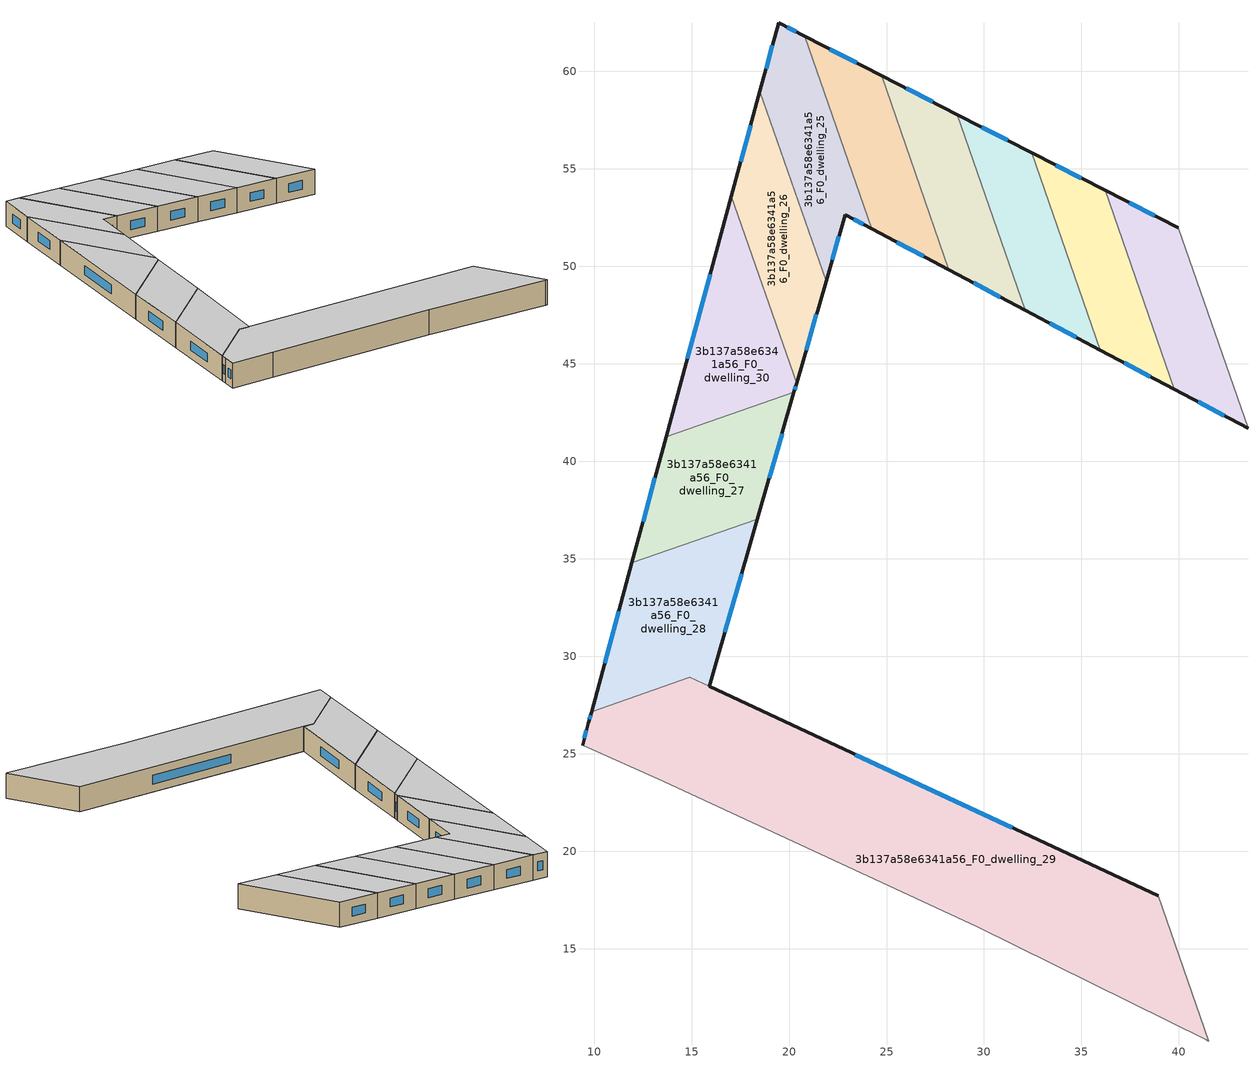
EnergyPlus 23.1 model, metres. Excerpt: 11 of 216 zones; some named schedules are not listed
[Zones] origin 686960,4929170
3b137a58e6341a56_F0_dwelling_20
 floor ground (EU_floor_Construction): 39.97,51.96 43.54,41.68 39.76,43.69 36.22,53.89 z0
 wall outside (EU_wall_Construction): 39.97,51.96 36.22,53.89 / 39.76,43.69 43.54,41.68 z0:3
 wall to 3b137a58e6341a56_F0_dwelling_21 (EU_wall_Construction): 36.22,53.89 39.76,43.69 z0:3
 wall to 3b137a58e6341a56_F0_dwelling_19 (EU_wall_Construction): 43.54,41.68 39.97,51.96 z0:3
 window (EU_Window_Construction): 38.75,52.59 37.44,53.26 / 40.99,43.04 42.31,42.34 z0.98:2.02
 ceiling to 3b137a58e6341a56_F1_dwelling_20 (EU_floor_Construction): 43.54,41.68 39.97,51.96 36.22,53.89 39.76,43.69 z3
3b137a58e6341a56_F0_dwelling_21
 floor ground (EU_floor_Construction): 36.22,53.89 39.76,43.69 35.97,45.7 32.46,55.82 z0
 wall outside (EU_wall_Construction): 36.22,53.89 32.46,55.82 / 35.97,45.7 39.76,43.69 z0:3
 wall to 3b137a58e6341a56_F0_dwelling_22 (EU_wall_Construction): 32.46,55.82 35.97,45.7 z0:3
 window (EU_Window_Construction): 35,54.51 33.68,55.19 / 37.21,45.05 38.53,44.34 z0.98:2.02
 ceiling to 3b137a58e6341a56_F1_dwelling_21 (EU_floor_Construction): 39.76,43.69 36.22,53.89 32.46,55.82 35.97,45.7 z3
3b137a58e6341a56_F0_dwelling_22
 floor ground (EU_floor_Construction): 32.46,55.82 35.97,45.7 32.12,47.74 28.64,57.78 z0
 wall outside (EU_wall_Construction): 32.46,55.82 28.64,57.78 / 32.12,47.74 35.97,45.7 z0:3
 wall to 3b137a58e6341a56_F0_dwelling_23 (EU_wall_Construction): 28.64,57.78 32.12,47.74 z0:3
 window (EU_Window_Construction): 31.22,56.45 29.88,57.14 / 33.37,47.08 34.72,46.36 z0.98:2.02
 ceiling to 3b137a58e6341a56_F1_dwelling_22 (EU_floor_Construction): 35.97,45.7 32.46,55.82 28.64,57.78 32.12,47.74 z3
3b137a58e6341a56_F0_dwelling_23
 floor ground (EU_floor_Construction): 28.64,57.78 32.12,47.74 28.2,49.82 24.75,59.77 z0
 wall outside (EU_wall_Construction): 28.64,57.78 24.75,59.77 / 28.2,49.82 32.12,47.74 z0:3
 wall to 3b137a58e6341a56_F0_dwelling_24 (EU_wall_Construction): 24.75,59.77 28.2,49.82 z0:3
 window (EU_Window_Construction): 27.37,58.43 26.01,59.12 / 29.48,49.14 30.85,48.42 z0.98:2.02
 ceiling to 3b137a58e6341a56_F1_dwelling_23 (EU_floor_Construction): 32.12,47.74 28.64,57.78 24.75,59.77 28.2,49.82 z3
3b137a58e6341a56_F0_dwelling_24
 floor ground (EU_floor_Construction): 24.75,59.77 28.2,49.82 24.24,51.92 20.81,61.79 z0
 wall outside (EU_wall_Construction): 24.75,59.77 20.81,61.79 / 24.24,51.92 28.2,49.82 z0:3
 wall to 3b137a58e6341a56_F0_dwelling_25 (EU_wall_Construction): 20.81,61.79 24.24,51.92 z0:3
 window (EU_Window_Construction): 23.47,60.43 22.09,61.13 / 25.53,51.24 26.91,50.5 z0.98:2.02
 ceiling to 3b137a58e6341a56_F1_dwelling_24 (EU_floor_Construction): 28.2,49.82 24.75,59.77 20.81,61.79 24.24,51.92 z3
3b137a58e6341a56_F0_dwelling_25
 floor ground (EU_floor_Construction): 20.81,61.79 24.24,51.92 22.88,52.64 21.9,49.23 18.51,58.99 19.46,62.48 z0
 wall outside (EU_wall_Construction): 21.9,49.23 22.88,52.64 24.24,51.92 / 20.81,61.79 19.46,62.48 18.51,58.99 z0:3
 wall to 3b137a58e6341a56_F0_dwelling_26 (EU_wall_Construction): 18.51,58.99 21.9,49.23 z0:3
 window (EU_Window_Construction): 22.22,50.34 22.56,51.53 / 19.15,61.35 18.82,60.12 / 20.37,62.02 19.9,62.26 / 23.32,52.41 23.8,52.16 z0.98:2.02
 ceiling to 3b137a58e6341a56_F1_dwelling_25 (EU_floor_Construction): 21.9,49.23 22.88,52.64 24.24,51.92 20.81,61.79 19.46,62.48 18.51,58.99 z3
3b137a58e6341a56_F0_dwelling_26
 floor ground (EU_floor_Construction): 18.51,58.99 21.9,49.23 20.39,43.99 17.05,53.6 z0
 wall outside (EU_wall_Construction): 18.51,58.99 17.05,53.6 / 20.39,43.99 21.9,49.23 z0:3
 wall to 3b137a58e6341a56_F0_dwelling_30 (EU_wall_Construction): 17.05,53.6 20.39,43.99 z0:3
 window (EU_Window_Construction): 18.04,57.24 17.53,55.35 / 20.88,45.69 21.41,47.53 z0.98:2.02
 ceiling to 3b137a58e6341a56_F1_dwelling_26 (EU_floor_Construction): 20.39,43.99 21.9,49.23 18.51,58.99 17.05,53.6 z3
3b137a58e6341a56_F0_dwelling_27
 floor ground (EU_floor_Construction): 20.25,43.53 18.38,37.02 11.94,34.78 13.7,41.25 z0
 wall outside (EU_wall_Construction): 13.7,41.25 11.94,34.78 / 18.38,37.02 20.25,43.53 z0:3
 wall to 3b137a58e6341a56_F0_dwelling_28 (EU_wall_Construction): 11.94,34.78 18.38,37.02 z0:3
 wall to 3b137a58e6341a56_F0_dwelling_30 (EU_wall_Construction): 20.25,43.53 13.7,41.25 z0:3
 window (EU_Window_Construction): 13.13,39.15 12.51,36.89 / 18.99,39.13 19.64,41.41 z0.98:2.02
 ceiling to 3b137a58e6341a56_F1_dwelling_27 (EU_floor_Construction): 18.38,37.02 20.25,43.53 13.7,41.25 11.94,34.78 z3
3b137a58e6341a56_F0_dwelling_28
 floor ground (EU_floor_Construction): 18.38,37.02 15.91,28.45 14.92,28.91 9.87,27.16 11.94,34.78 z0
 wall outside (EU_wall_Construction): 11.94,34.78 9.87,27.16 / 15.91,28.45 18.38,37.02 z0:3
 wall to 3b137a58e6341a56_F0_dwelling_29 (EU_wall_Construction): 9.87,27.16 14.91,28.91 / 14.92,28.91 15.91,28.45 z0:3
 window (EU_Window_Construction): 11.27,32.3 10.54,29.64 / 16.71,31.23 17.58,34.23 z0.98:2.02
 ceiling to 3b137a58e6341a56_F1_dwelling_28 (EU_floor_Construction): 15.91,28.45 18.38,37.02 11.94,34.78 9.87,27.16 14.92,28.91 z3
3b137a58e6341a56_F0_dwelling_29
 floor ground (EU_floor_Construction): 38.93,17.7 41.52,10.25 41.39,10.32 29.66,16.13 13.56,23.58 9.41,25.42 9.71,26.57 9.87,27.16 14.91,28.91 z0
 wall outside (EU_wall_Construction): 9.87,27.16 9.71,26.57 9.41,25.42 / 38.93,17.7 15.91,28.45 z0:3
 wall adiabatic (EU_wall_Construction): 9.41,25.42 13.56,23.58 29.66,16.13 41.39,10.32 41.52,10.25 z0:3
 wall to 3b137a58e6341a56_F0_dwelling_17 (EU_wall_Construction): 41.52,10.25 38.93,17.7 z0:3
 window (EU_Window_Construction): 9.61,26.19 9.51,25.8 / 9.82,26.97 9.76,26.76 / 31.45,21.2 23.4,24.95 z0.98:2.02
 ceiling to 3b137a58e6341a56_F1_dwelling_29 (EU_floor_Construction): 41.52,10.25 38.93,17.7 14.91,28.91 9.87,27.16 9.71,26.57 9.41,25.42 13.56,23.58 29.66,16.13 41.39,10.32 z3
3b137a58e6341a56_F0_dwelling_30
 floor ground (EU_floor_Construction): 17.05,53.6 20.39,43.99 20.25,43.53 13.7,41.25 z0
 wall outside (EU_wall_Construction): 17.05,53.6 13.7,41.25 / 20.25,43.53 20.39,43.99 z0:3
 window (EU_Window_Construction): 15.96,49.59 14.79,45.27 / 20.3,43.68 20.34,43.84 z0.98:2.02
 ceiling to 3b137a58e6341a56_F1_dwelling_30 (EU_floor_Construction): 20.25,43.53 20.39,43.99 17.05,53.6 13.7,41.25 z3
[Building]
EU S2 Campaign: North Axis=0; Terrain=City; Solar Distribution=FullExterior
[Site:Location]
Bologna: Latitude=44.5; Longitude=11.25; Time Zone=1; Elevation=37
[SizingPeriod:WeatherFileDays]
AnnualSizingPeriod: Begin Month=1; Begin Day of Month=1; End Month=12; End Day of Month=31; Day of Week for Start Day=Monday; Use Weather File Daylight Saving Period=No; Use Weather File Rain and Snow Indicators=No
[MATERIAL]
EU_InternalMass_Material: Roughness=MediumRough; Thickness=0.1; Conductivity=1; Density=1800; Specific Heat=900; Thermal Absorptance=0.9; Solar Absorptance=0.7; Visible Absorptance=0.7
[MATERIAL:NOMASS] Roughness=MediumRough; Thermal Absorptance=0.9; Solar Absorptance=0.7; Visible Absorptance=0.7
Name | Thermal Resistance
EU_wall_NoMass | 0.905828
EU_floor_NoMass | 0.67114
[WINDOWMATERIAL:SIMPLEGLAZINGSYSTEM]
EU_Window_SimpleGlazing: UFactor=4.52486; Solar Heat Gain Coefficient=0.85; Visible Transmittance=0.85
[CONSTRUCTION]
EU_wall_Construction: EU_wall_NoMass
EU_floor_Construction: EU_floor_NoMass
EU_Window_Construction: EU_Window_SimpleGlazing
EU_InternalMass_Construction: EU_InternalMass_Material
[ZONE] Type=1; Multiplier=1; Ceiling Height=autocalculate; Floor Area=autocalculate; Part of Total Floor Area=Yes
Name | Volume
3b137a58e6341a56_F0_dwelling_0; 3b137a58e6341a56_F1_dwelling_0; 3b137a58e6341a56_F2_dwelling_0; 3b137a58e6341a56_F3_dwelling_0; 3b137a58e6341a56_F4_dwelling_0; 3b137a58e6341a56_F5_dwelling_0 | 167.907
3b137a58e6341a56_F6_dwelling_0 | 108.262
3b137a58e6341a56_F0_dwelling_1; 3b137a58e6341a56_F1_dwelling_1; 3b137a58e6341a56_F2_dwelling_1; 3b137a58e6341a56_F3_dwelling_1; 3b137a58e6341a56_F4_dwelling_1; 3b137a58e6341a56_F5_dwelling_1 | 167.912
3b137a58e6341a56_F6_dwelling_1 | 106.897
3b137a58e6341a56_F6_dwelling_10 | 123.267
3b137a58e6341a56_F0_dwelling_2; 3b137a58e6341a56_F1_dwelling_2; 3b137a58e6341a56_F2_dwelling_2; 3b137a58e6341a56_F3_dwelling_2; 3b137a58e6341a56_F4_dwelling_2; 3b137a58e6341a56_F5_dwelling_2 | 167.9
3b137a58e6341a56_F6_dwelling_2 | 112.59
3b137a58e6341a56_F0_dwelling_20 | 94.6941
3b137a58e6341a56_F0_dwelling_21 | 94.1689
3b137a58e6341a56_F0_dwelling_22 | 95.0647
3b137a58e6341a56_F0_dwelling_23 | 95.7393
3b137a58e6341a56_F0_dwelling_24 | 96.1509
3b137a58e6341a56_F0_dwelling_25 | 96.5222
3b137a58e6341a56_F0_dwelling_26 | 96.739
3b137a58e6341a56_F0_dwelling_27 | 114.238
3b137a58e6341a56_F0_dwelling_28 | 133.433
3b137a58e6341a56_F0_dwelling_29 | 514.441
3b137a58e6341a56_F0_dwelling_3; 3b137a58e6341a56_F1_dwelling_3; 3b137a58e6341a56_F2_dwelling_3; 3b137a58e6341a56_F3_dwelling_3; 3b137a58e6341a56_F4_dwelling_3; 3b137a58e6341a56_F5_dwelling_3; 3b137a58e6341a56_F0_dwelling_5; 3b137a58e6341a56_F1_dwelling_5; 3b137a58e6341a56_F2_dwelling_5; 3b137a58e6341a56_F3_dwelling_5; 3b137a58e6341a56_F4_dwelling_5; 3b137a58e6341a56_F5_dwelling_5 | 167.914
3b137a58e6341a56_F6_dwelling_3 | 113.398
3b137a58e6341a56_F0_dwelling_30 | 114.262
3b137a58e6341a56_F0_dwelling_4; 3b137a58e6341a56_F1_dwelling_4; 3b137a58e6341a56_F2_dwelling_4; 3b137a58e6341a56_F3_dwelling_4; 3b137a58e6341a56_F4_dwelling_4; 3b137a58e6341a56_F5_dwelling_4 | 167.882
3b137a58e6341a56_F6_dwelling_4 | 121.302
3b137a58e6341a56_F6_dwelling_5 | 120.108
3b137a58e6341a56_F0_dwelling_6; 3b137a58e6341a56_F1_dwelling_6; 3b137a58e6341a56_F2_dwelling_6; 3b137a58e6341a56_F3_dwelling_6; 3b137a58e6341a56_F4_dwelling_6; 3b137a58e6341a56_F5_dwelling_6 | 167.893
3b137a58e6341a56_F6_dwelling_6 | 120.806
3b137a58e6341a56_F0_dwelling_7; 3b137a58e6341a56_F1_dwelling_7; 3b137a58e6341a56_F2_dwelling_7; 3b137a58e6341a56_F3_dwelling_7; 3b137a58e6341a56_F4_dwelling_7; 3b137a58e6341a56_F5_dwelling_7 | 167.877
3b137a58e6341a56_F6_dwelling_7 | 117.447
3b137a58e6341a56_F6_dwelling_8 | 120.493
3b137a58e6341a56_F6_dwelling_9 | 118.754
[INTERNALMASS] Construction=EU_InternalMass_Construction
Name | Zone or ZoneList | Surface Area
3b137a58e6341a56_F0_dwelling_0_EU_InternalMass | 3b137a58e6341a56_F0_dwelling_0 | 55.9705
3b137a58e6341a56_F0_dwelling_1_EU_InternalMass | 3b137a58e6341a56_F0_dwelling_1 | 55.9655
3b137a58e6341a56_F0_dwelling_2_EU_InternalMass | 3b137a58e6341a56_F0_dwelling_2 | 55.9679
3b137a58e6341a56_F0_dwelling_3_EU_InternalMass | 3b137a58e6341a56_F0_dwelling_3 | 55.9704
3b137a58e6341a56_F0_dwelling_4_EU_InternalMass | 3b137a58e6341a56_F0_dwelling_4 | 55.9579
3b137a58e6341a56_F0_dwelling_5_EU_InternalMass | 3b137a58e6341a56_F0_dwelling_5 | 55.9728
3b137a58e6341a56_F0_dwelling_6_EU_InternalMass | 3b137a58e6341a56_F0_dwelling_6 | 55.9654
3b137a58e6341a56_F0_dwelling_7_EU_InternalMass | 3b137a58e6341a56_F0_dwelling_7 | 55.9592
3b137a58e6341a56_F0_dwelling_20_EU_InternalMass | 3b137a58e6341a56_F0_dwelling_20 | 31.5648
3b137a58e6341a56_F0_dwelling_21_EU_InternalMass | 3b137a58e6341a56_F0_dwelling_21 | 31.3897
3b137a58e6341a56_F0_dwelling_22_EU_InternalMass | 3b137a58e6341a56_F0_dwelling_22 | 31.6881
3b137a58e6341a56_F0_dwelling_23_EU_InternalMass | 3b137a58e6341a56_F0_dwelling_23 | 31.9131
3b137a58e6341a56_F0_dwelling_24_EU_InternalMass | 3b137a58e6341a56_F0_dwelling_24 | 32.0505
3b137a58e6341a56_F0_dwelling_25_EU_InternalMass | 3b137a58e6341a56_F0_dwelling_25 | 32.1735
3b137a58e6341a56_F0_dwelling_26_EU_InternalMass | 3b137a58e6341a56_F0_dwelling_26 | 32.2462
3b137a58e6341a56_F0_dwelling_27_EU_InternalMass | 3b137a58e6341a56_F0_dwelling_27 | 38.0775
3b137a58e6341a56_F0_dwelling_28_EU_InternalMass | 3b137a58e6341a56_F0_dwelling_28 | 44.4776
3b137a58e6341a56_F0_dwelling_29_EU_InternalMass | 3b137a58e6341a56_F0_dwelling_29 | 171.512
3b137a58e6341a56_F0_dwelling_30_EU_InternalMass | 3b137a58e6341a56_F0_dwelling_30 | 38.0895
3b137a58e6341a56_F1_dwelling_0_EU_InternalMass | 3b137a58e6341a56_F1_dwelling_0 | 55.9705
3b137a58e6341a56_F1_dwelling_1_EU_InternalMass | 3b137a58e6341a56_F1_dwelling_1 | 55.9655
3b137a58e6341a56_F1_dwelling_2_EU_InternalMass | 3b137a58e6341a56_F1_dwelling_2 | 55.9679
3b137a58e6341a56_F1_dwelling_3_EU_InternalMass | 3b137a58e6341a56_F1_dwelling_3 | 55.9704
3b137a58e6341a56_F1_dwelling_4_EU_InternalMass | 3b137a58e6341a56_F1_dwelling_4 | 55.9579
3b137a58e6341a56_F1_dwelling_5_EU_InternalMass | 3b137a58e6341a56_F1_dwelling_5 | 55.9728
3b137a58e6341a56_F1_dwelling_6_EU_InternalMass | 3b137a58e6341a56_F1_dwelling_6 | 55.9654
3b137a58e6341a56_F1_dwelling_7_EU_InternalMass | 3b137a58e6341a56_F1_dwelling_7 | 55.9592
3b137a58e6341a56_F2_dwelling_0_EU_InternalMass | 3b137a58e6341a56_F2_dwelling_0 | 55.9705
3b137a58e6341a56_F2_dwelling_1_EU_InternalMass | 3b137a58e6341a56_F2_dwelling_1 | 55.9655
3b137a58e6341a56_F2_dwelling_2_EU_InternalMass | 3b137a58e6341a56_F2_dwelling_2 | 55.9679
3b137a58e6341a56_F2_dwelling_3_EU_InternalMass | 3b137a58e6341a56_F2_dwelling_3 | 55.9704
3b137a58e6341a56_F2_dwelling_4_EU_InternalMass | 3b137a58e6341a56_F2_dwelling_4 | 55.9579
3b137a58e6341a56_F2_dwelling_5_EU_InternalMass | 3b137a58e6341a56_F2_dwelling_5 | 55.9728
3b137a58e6341a56_F2_dwelling_6_EU_InternalMass | 3b137a58e6341a56_F2_dwelling_6 | 55.9654
3b137a58e6341a56_F2_dwelling_7_EU_InternalMass | 3b137a58e6341a56_F2_dwelling_7 | 55.9592
3b137a58e6341a56_F3_dwelling_0_EU_InternalMass | 3b137a58e6341a56_F3_dwelling_0 | 55.9705
3b137a58e6341a56_F3_dwelling_1_EU_InternalMass | 3b137a58e6341a56_F3_dwelling_1 | 55.9655
3b137a58e6341a56_F3_dwelling_2_EU_InternalMass | 3b137a58e6341a56_F3_dwelling_2 | 55.9679
3b137a58e6341a56_F3_dwelling_3_EU_InternalMass | 3b137a58e6341a56_F3_dwelling_3 | 55.9704
3b137a58e6341a56_F3_dwelling_4_EU_InternalMass | 3b137a58e6341a56_F3_dwelling_4 | 55.9579
3b137a58e6341a56_F3_dwelling_5_EU_InternalMass | 3b137a58e6341a56_F3_dwelling_5 | 55.9728
3b137a58e6341a56_F3_dwelling_6_EU_InternalMass | 3b137a58e6341a56_F3_dwelling_6 | 55.9654
3b137a58e6341a56_F3_dwelling_7_EU_InternalMass | 3b137a58e6341a56_F3_dwelling_7 | 55.9592
3b137a58e6341a56_F4_dwelling_0_EU_InternalMass | 3b137a58e6341a56_F4_dwelling_0 | 55.9705
3b137a58e6341a56_F4_dwelling_1_EU_InternalMass | 3b137a58e6341a56_F4_dwelling_1 | 55.9655
3b137a58e6341a56_F4_dwelling_2_EU_InternalMass | 3b137a58e6341a56_F4_dwelling_2 | 55.9679
3b137a58e6341a56_F4_dwelling_3_EU_InternalMass | 3b137a58e6341a56_F4_dwelling_3 | 55.9704
3b137a58e6341a56_F4_dwelling_4_EU_InternalMass | 3b137a58e6341a56_F4_dwelling_4 | 55.9579
3b137a58e6341a56_F4_dwelling_5_EU_InternalMass | 3b137a58e6341a56_F4_dwelling_5 | 55.9728
3b137a58e6341a56_F4_dwelling_6_EU_InternalMass | 3b137a58e6341a56_F4_dwelling_6 | 55.9654
3b137a58e6341a56_F4_dwelling_7_EU_InternalMass | 3b137a58e6341a56_F4_dwelling_7 | 55.9592
3b137a58e6341a56_F5_dwelling_0_EU_InternalMass | 3b137a58e6341a56_F5_dwelling_0 | 55.9705
3b137a58e6341a56_F5_dwelling_1_EU_InternalMass | 3b137a58e6341a56_F5_dwelling_1 | 55.9655
3b137a58e6341a56_F5_dwelling_2_EU_InternalMass | 3b137a58e6341a56_F5_dwelling_2 | 55.9679
3b137a58e6341a56_F5_dwelling_3_EU_InternalMass | 3b137a58e6341a56_F5_dwelling_3 | 55.9704
3b137a58e6341a56_F5_dwelling_4_EU_InternalMass | 3b137a58e6341a56_F5_dwelling_4 | 55.9579
3b137a58e6341a56_F5_dwelling_5_EU_InternalMass | 3b137a58e6341a56_F5_dwelling_5 | 55.9728
3b137a58e6341a56_F5_dwelling_6_EU_InternalMass | 3b137a58e6341a56_F5_dwelling_6 | 55.9654
3b137a58e6341a56_F5_dwelling_7_EU_InternalMass | 3b137a58e6341a56_F5_dwelling_7 | 55.9592
3b137a58e6341a56_F6_dwelling_0_EU_InternalMass | 3b137a58e6341a56_F6_dwelling_0 | 36.0814
3b137a58e6341a56_F6_dwelling_1_EU_InternalMass | 3b137a58e6341a56_F6_dwelling_1 | 35.634
3b137a58e6341a56_F6_dwelling_2_EU_InternalMass | 3b137a58e6341a56_F6_dwelling_2 | 37.5308
3b137a58e6341a56_F6_dwelling_3_EU_InternalMass | 3b137a58e6341a56_F6_dwelling_3 | 37.8028
3b137a58e6341a56_F6_dwelling_4_EU_InternalMass | 3b137a58e6341a56_F6_dwelling_4 | 40.4342
3b137a58e6341a56_F6_dwelling_5_EU_InternalMass | 3b137a58e6341a56_F6_dwelling_5 | 40.0361
3b137a58e6341a56_F6_dwelling_6_EU_InternalMass | 3b137a58e6341a56_F6_dwelling_6 | 40.2693
3b137a58e6341a56_F6_dwelling_7_EU_InternalMass | 3b137a58e6341a56_F6_dwelling_7 | 39.1488
3b137a58e6341a56_F6_dwelling_8_EU_InternalMass | 3b137a58e6341a56_F6_dwelling_8 | 40.1645
3b137a58e6341a56_F6_dwelling_9_EU_InternalMass | 3b137a58e6341a56_F6_dwelling_9 | 39.5847
3b137a58e6341a56_F6_dwelling_10_EU_InternalMass | 3b137a58e6341a56_F6_dwelling_10 | 41.0892
[OTHEREQUIPMENT] Fuel Type=Electricity; Design Level Calculation Method=Watts/Area; Power per Zone Floor Area=1; Fraction Latent=0; Fraction Radiant=0; Fraction Lost=0; Carbon Dioxide Generation Rate=0; EndUse Subcategory=EU_Step8_InternalGains
Name | Zone or ZoneList or Space or SpaceList | Schedule
EU_Step8_InternalGain_3b137a58e6341a56_F0_dwelling_0_f000 | 3b137a58e6341a56_F0_dwelling_0 | EU_Step8_GainSchedule_3b137a58e6341a56_F0_dwelling_0_f000
EU_Step8_InternalGain_3b137a58e6341a56_F0_dwelling_1_f000 | 3b137a58e6341a56_F0_dwelling_1 | EU_Step8_GainSchedule_3b137a58e6341a56_F0_dwelling_1_f000
EU_Step8_InternalGain_3b137a58e6341a56_F0_dwelling_2_f000 | 3b137a58e6341a56_F0_dwelling_2 | EU_Step8_GainSchedule_3b137a58e6341a56_F0_dwelling_2_f000
EU_Step8_InternalGain_3b137a58e6341a56_F0_dwelling_3_f000 | 3b137a58e6341a56_F0_dwelling_3 | EU_Step8_GainSchedule_3b137a58e6341a56_F0_dwelling_3_f000
EU_Step8_InternalGain_3b137a58e6341a56_F0_dwelling_4_f000 | 3b137a58e6341a56_F0_dwelling_4 | EU_Step8_GainSchedule_3b137a58e6341a56_F0_dwelling_4_f000
EU_Step8_InternalGain_3b137a58e6341a56_F0_dwelling_5_f000 | 3b137a58e6341a56_F0_dwelling_5 | EU_Step8_GainSchedule_3b137a58e6341a56_F0_dwelling_5_f000
EU_Step8_InternalGain_3b137a58e6341a56_F0_dwelling_6_f000 | 3b137a58e6341a56_F0_dwelling_6 | EU_Step8_GainSchedule_3b137a58e6341a56_F0_dwelling_6_f000
EU_Step8_InternalGain_3b137a58e6341a56_F0_dwelling_7_f000 | 3b137a58e6341a56_F0_dwelling_7 | EU_Step8_GainSchedule_3b137a58e6341a56_F0_dwelling_7_f000
EU_Step8_InternalGain_3b137a58e6341a56_F0_dwelling_20_f000 | 3b137a58e6341a56_F0_dwelling_20 | EU_Step8_GainSchedule_3b137a58e6341a56_F0_dwelling_20_f000
EU_Step8_InternalGain_3b137a58e6341a56_F0_dwelling_21_f000 | 3b137a58e6341a56_F0_dwelling_21 | EU_Step8_GainSchedule_3b137a58e6341a56_F0_dwelling_21_f000
EU_Step8_InternalGain_3b137a58e6341a56_F0_dwelling_22_f000 | 3b137a58e6341a56_F0_dwelling_22 | EU_Step8_GainSchedule_3b137a58e6341a56_F0_dwelling_22_f000
EU_Step8_InternalGain_3b137a58e6341a56_F0_dwelling_23_f000 | 3b137a58e6341a56_F0_dwelling_23 | EU_Step8_GainSchedule_3b137a58e6341a56_F0_dwelling_23_f000
EU_Step8_InternalGain_3b137a58e6341a56_F0_dwelling_24_f000 | 3b137a58e6341a56_F0_dwelling_24 | EU_Step8_GainSchedule_3b137a58e6341a56_F0_dwelling_24_f000
EU_Step8_InternalGain_3b137a58e6341a56_F0_dwelling_25_f000 | 3b137a58e6341a56_F0_dwelling_25 | EU_Step8_GainSchedule_3b137a58e6341a56_F0_dwelling_25_f000
EU_Step8_InternalGain_3b137a58e6341a56_F0_dwelling_26_f000 | 3b137a58e6341a56_F0_dwelling_26 | EU_Step8_GainSchedule_3b137a58e6341a56_F0_dwelling_26_f000
EU_Step8_InternalGain_3b137a58e6341a56_F0_dwelling_27_f000 | 3b137a58e6341a56_F0_dwelling_27 | EU_Step8_GainSchedule_3b137a58e6341a56_F0_dwelling_27_f000
EU_Step8_InternalGain_3b137a58e6341a56_F0_dwelling_28_f000 | 3b137a58e6341a56_F0_dwelling_28 | EU_Step8_GainSchedule_3b137a58e6341a56_F0_dwelling_28_f000
EU_Step8_InternalGain_3b137a58e6341a56_F0_dwelling_29_f000 | 3b137a58e6341a56_F0_dwelling_29 | EU_Step8_GainSchedule_3b137a58e6341a56_F0_dwelling_29_f000
EU_Step8_InternalGain_3b137a58e6341a56_F0_dwelling_30_f000 | 3b137a58e6341a56_F0_dwelling_30 | EU_Step8_GainSchedule_3b137a58e6341a56_F0_dwelling_30_f000
EU_Step8_InternalGain_3b137a58e6341a56_F1_dwelling_0_f000 | 3b137a58e6341a56_F1_dwelling_0 | EU_Step8_GainSchedule_3b137a58e6341a56_F1_dwelling_0_f000
EU_Step8_InternalGain_3b137a58e6341a56_F1_dwelling_1_f000 | 3b137a58e6341a56_F1_dwelling_1 | EU_Step8_GainSchedule_3b137a58e6341a56_F1_dwelling_1_f000
EU_Step8_InternalGain_3b137a58e6341a56_F1_dwelling_2_f000 | 3b137a58e6341a56_F1_dwelling_2 | EU_Step8_GainSchedule_3b137a58e6341a56_F1_dwelling_2_f000
EU_Step8_InternalGain_3b137a58e6341a56_F1_dwelling_3_f000 | 3b137a58e6341a56_F1_dwelling_3 | EU_Step8_GainSchedule_3b137a58e6341a56_F1_dwelling_3_f000
EU_Step8_InternalGain_3b137a58e6341a56_F1_dwelling_4_f000 | 3b137a58e6341a56_F1_dwelling_4 | EU_Step8_GainSchedule_3b137a58e6341a56_F1_dwelling_4_f000
EU_Step8_InternalGain_3b137a58e6341a56_F1_dwelling_5_f000 | 3b137a58e6341a56_F1_dwelling_5 | EU_Step8_GainSchedule_3b137a58e6341a56_F1_dwelling_5_f000
EU_Step8_InternalGain_3b137a58e6341a56_F1_dwelling_6_f000 | 3b137a58e6341a56_F1_dwelling_6 | EU_Step8_GainSchedule_3b137a58e6341a56_F1_dwelling_6_f000
EU_Step8_InternalGain_3b137a58e6341a56_F1_dwelling_7_f000 | 3b137a58e6341a56_F1_dwelling_7 | EU_Step8_GainSchedule_3b137a58e6341a56_F1_dwelling_7_f000
EU_Step8_InternalGain_3b137a58e6341a56_F2_dwelling_0_f000 | 3b137a58e6341a56_F2_dwelling_0 | EU_Step8_GainSchedule_3b137a58e6341a56_F2_dwelling_0_f000
EU_Step8_InternalGain_3b137a58e6341a56_F2_dwelling_1_f000 | 3b137a58e6341a56_F2_dwelling_1 | EU_Step8_GainSchedule_3b137a58e6341a56_F2_dwelling_1_f000
EU_Step8_InternalGain_3b137a58e6341a56_F2_dwelling_2_f000 | 3b137a58e6341a56_F2_dwelling_2 | EU_Step8_GainSchedule_3b137a58e6341a56_F2_dwelling_2_f000
EU_Step8_InternalGain_3b137a58e6341a56_F2_dwelling_3_f000 | 3b137a58e6341a56_F2_dwelling_3 | EU_Step8_GainSchedule_3b137a58e6341a56_F2_dwelling_3_f000
EU_Step8_InternalGain_3b137a58e6341a56_F2_dwelling_4_f000 | 3b137a58e6341a56_F2_dwelling_4 | EU_Step8_GainSchedule_3b137a58e6341a56_F2_dwelling_4_f000
EU_Step8_InternalGain_3b137a58e6341a56_F2_dwelling_5_f000 | 3b137a58e6341a56_F2_dwelling_5 | EU_Step8_GainSchedule_3b137a58e6341a56_F2_dwelling_5_f000
EU_Step8_InternalGain_3b137a58e6341a56_F2_dwelling_6_f000 | 3b137a58e6341a56_F2_dwelling_6 | EU_Step8_GainSchedule_3b137a58e6341a56_F2_dwelling_6_f000
EU_Step8_InternalGain_3b137a58e6341a56_F2_dwelling_7_f000 | 3b137a58e6341a56_F2_dwelling_7 | EU_Step8_GainSchedule_3b137a58e6341a56_F2_dwelling_7_f000
EU_Step8_InternalGain_3b137a58e6341a56_F3_dwelling_0_f000 | 3b137a58e6341a56_F3_dwelling_0 | EU_Step8_GainSchedule_3b137a58e6341a56_F3_dwelling_0_f000
EU_Step8_InternalGain_3b137a58e6341a56_F3_dwelling_1_f000 | 3b137a58e6341a56_F3_dwelling_1 | EU_Step8_GainSchedule_3b137a58e6341a56_F3_dwelling_1_f000
EU_Step8_InternalGain_3b137a58e6341a56_F3_dwelling_2_f000 | 3b137a58e6341a56_F3_dwelling_2 | EU_Step8_GainSchedule_3b137a58e6341a56_F3_dwelling_2_f000
EU_Step8_InternalGain_3b137a58e6341a56_F3_dwelling_3_f000 | 3b137a58e6341a56_F3_dwelling_3 | EU_Step8_GainSchedule_3b137a58e6341a56_F3_dwelling_3_f000
EU_Step8_InternalGain_3b137a58e6341a56_F3_dwelling_4_f000 | 3b137a58e6341a56_F3_dwelling_4 | EU_Step8_GainSchedule_3b137a58e6341a56_F3_dwelling_4_f000
EU_Step8_InternalGain_3b137a58e6341a56_F3_dwelling_5_f000 | 3b137a58e6341a56_F3_dwelling_5 | EU_Step8_GainSchedule_3b137a58e6341a56_F3_dwelling_5_f000
EU_Step8_InternalGain_3b137a58e6341a56_F3_dwelling_6_f000 | 3b137a58e6341a56_F3_dwelling_6 | EU_Step8_GainSchedule_3b137a58e6341a56_F3_dwelling_6_f000
EU_Step8_InternalGain_3b137a58e6341a56_F3_dwelling_7_f000 | 3b137a58e6341a56_F3_dwelling_7 | EU_Step8_GainSchedule_3b137a58e6341a56_F3_dwelling_7_f000
EU_Step8_InternalGain_3b137a58e6341a56_F4_dwelling_0_f000 | 3b137a58e6341a56_F4_dwelling_0 | EU_Step8_GainSchedule_3b137a58e6341a56_F4_dwelling_0_f000
EU_Step8_InternalGain_3b137a58e6341a56_F4_dwelling_1_f000 | 3b137a58e6341a56_F4_dwelling_1 | EU_Step8_GainSchedule_3b137a58e6341a56_F4_dwelling_1_f000
EU_Step8_InternalGain_3b137a58e6341a56_F4_dwelling_2_f000 | 3b137a58e6341a56_F4_dwelling_2 | EU_Step8_GainSchedule_3b137a58e6341a56_F4_dwelling_2_f000
EU_Step8_InternalGain_3b137a58e6341a56_F4_dwelling_3_f000 | 3b137a58e6341a56_F4_dwelling_3 | EU_Step8_GainSchedule_3b137a58e6341a56_F4_dwelling_3_f000
EU_Step8_InternalGain_3b137a58e6341a56_F4_dwelling_4_f000 | 3b137a58e6341a56_F4_dwelling_4 | EU_Step8_GainSchedule_3b137a58e6341a56_F4_dwelling_4_f000
EU_Step8_InternalGain_3b137a58e6341a56_F4_dwelling_5_f000 | 3b137a58e6341a56_F4_dwelling_5 | EU_Step8_GainSchedule_3b137a58e6341a56_F4_dwelling_5_f000
EU_Step8_InternalGain_3b137a58e6341a56_F4_dwelling_6_f000 | 3b137a58e6341a56_F4_dwelling_6 | EU_Step8_GainSchedule_3b137a58e6341a56_F4_dwelling_6_f000
EU_Step8_InternalGain_3b137a58e6341a56_F4_dwelling_7_f000 | 3b137a58e6341a56_F4_dwelling_7 | EU_Step8_GainSchedule_3b137a58e6341a56_F4_dwelling_7_f000
EU_Step8_InternalGain_3b137a58e6341a56_F5_dwelling_0_f000 | 3b137a58e6341a56_F5_dwelling_0 | EU_Step8_GainSchedule_3b137a58e6341a56_F5_dwelling_0_f000
EU_Step8_InternalGain_3b137a58e6341a56_F5_dwelling_1_f000 | 3b137a58e6341a56_F5_dwelling_1 | EU_Step8_GainSchedule_3b137a58e6341a56_F5_dwelling_1_f000
EU_Step8_InternalGain_3b137a58e6341a56_F5_dwelling_2_f000 | 3b137a58e6341a56_F5_dwelling_2 | EU_Step8_GainSchedule_3b137a58e6341a56_F5_dwelling_2_f000
EU_Step8_InternalGain_3b137a58e6341a56_F5_dwelling_3_f000 | 3b137a58e6341a56_F5_dwelling_3 | EU_Step8_GainSchedule_3b137a58e6341a56_F5_dwelling_3_f000
EU_Step8_InternalGain_3b137a58e6341a56_F5_dwelling_4_f000 | 3b137a58e6341a56_F5_dwelling_4 | EU_Step8_GainSchedule_3b137a58e6341a56_F5_dwelling_4_f000
EU_Step8_InternalGain_3b137a58e6341a56_F5_dwelling_5_f000 | 3b137a58e6341a56_F5_dwelling_5 | EU_Step8_GainSchedule_3b137a58e6341a56_F5_dwelling_5_f000
EU_Step8_InternalGain_3b137a58e6341a56_F5_dwelling_6_f000 | 3b137a58e6341a56_F5_dwelling_6 | EU_Step8_GainSchedule_3b137a58e6341a56_F5_dwelling_6_f000
EU_Step8_InternalGain_3b137a58e6341a56_F5_dwelling_7_f000 | 3b137a58e6341a56_F5_dwelling_7 | EU_Step8_GainSchedule_3b137a58e6341a56_F5_dwelling_7_f000
EU_Step8_InternalGain_3b137a58e6341a56_F6_dwelling_0_f000 | 3b137a58e6341a56_F6_dwelling_0 | EU_Step8_GainSchedule_3b137a58e6341a56_F6_dwelling_0_f000
EU_Step8_InternalGain_3b137a58e6341a56_F6_dwelling_1_f000 | 3b137a58e6341a56_F6_dwelling_1 | EU_Step8_GainSchedule_3b137a58e6341a56_F6_dwelling_1_f000
EU_Step8_InternalGain_3b137a58e6341a56_F6_dwelling_2_f000 | 3b137a58e6341a56_F6_dwelling_2 | EU_Step8_GainSchedule_3b137a58e6341a56_F6_dwelling_2_f000
EU_Step8_InternalGain_3b137a58e6341a56_F6_dwelling_3_f000 | 3b137a58e6341a56_F6_dwelling_3 | EU_Step8_GainSchedule_3b137a58e6341a56_F6_dwelling_3_f000
EU_Step8_InternalGain_3b137a58e6341a56_F6_dwelling_4_f000 | 3b137a58e6341a56_F6_dwelling_4 | EU_Step8_GainSchedule_3b137a58e6341a56_F6_dwelling_4_f000
EU_Step8_InternalGain_3b137a58e6341a56_F6_dwelling_5_f000 | 3b137a58e6341a56_F6_dwelling_5 | EU_Step8_GainSchedule_3b137a58e6341a56_F6_dwelling_5_f000
EU_Step8_InternalGain_3b137a58e6341a56_F6_dwelling_6_f000 | 3b137a58e6341a56_F6_dwelling_6 | EU_Step8_GainSchedule_3b137a58e6341a56_F6_dwelling_6_f000
EU_Step8_InternalGain_3b137a58e6341a56_F6_dwelling_7_f000 | 3b137a58e6341a56_F6_dwelling_7 | EU_Step8_GainSchedule_3b137a58e6341a56_F6_dwelling_7_f000
EU_Step8_InternalGain_3b137a58e6341a56_F6_dwelling_8_f000 | 3b137a58e6341a56_F6_dwelling_8 | EU_Step8_GainSchedule_3b137a58e6341a56_F6_dwelling_8_f000
EU_Step8_InternalGain_3b137a58e6341a56_F6_dwelling_9_f000 | 3b137a58e6341a56_F6_dwelling_9 | EU_Step8_GainSchedule_3b137a58e6341a56_F6_dwelling_9_f000
EU_Step8_InternalGain_3b137a58e6341a56_F6_dwelling_10_f000 | 3b137a58e6341a56_F6_dwelling_10 | EU_Step8_GainSchedule_3b137a58e6341a56_F6_dwelling_10_f000
[ZONEVENTILATION:DESIGNFLOWRATE] Schedule=EU_AlwaysOn; Design Flow Rate Calculation Method=AirChanges/Hour; Air Changes per Hour=0.73129; Ventilation Type=Natural; Fan Pressure Rise=0; Fan Total Efficiency=1; Constant Term Coefficient=1; Temperature Term Coefficient=0; Velocity Term Coefficient=0; Velocity Squared Term Coefficient=0; Minimum Indoor Temperature=-100; Maximum Indoor Temperature=100; Delta Temperature=-100; Minimum Outdoor Temperature=-100; Maximum Outdoor Temperature=100; Maximum Wind Speed=40
Name | Zone or ZoneList or Space or SpaceList
EU_ConstantAir_3b137a58e6341a56_F0_dwelling_0 | 3b137a58e6341a56_F0_dwelling_0
EU_ConstantAir_3b137a58e6341a56_F0_dwelling_1 | 3b137a58e6341a56_F0_dwelling_1
EU_ConstantAir_3b137a58e6341a56_F0_dwelling_2 | 3b137a58e6341a56_F0_dwelling_2
EU_ConstantAir_3b137a58e6341a56_F0_dwelling_3 | 3b137a58e6341a56_F0_dwelling_3
EU_ConstantAir_3b137a58e6341a56_F0_dwelling_4 | 3b137a58e6341a56_F0_dwelling_4
EU_ConstantAir_3b137a58e6341a56_F0_dwelling_5 | 3b137a58e6341a56_F0_dwelling_5
EU_ConstantAir_3b137a58e6341a56_F0_dwelling_6 | 3b137a58e6341a56_F0_dwelling_6
EU_ConstantAir_3b137a58e6341a56_F0_dwelling_7 | 3b137a58e6341a56_F0_dwelling_7
EU_ConstantAir_3b137a58e6341a56_F0_dwelling_20 | 3b137a58e6341a56_F0_dwelling_20
EU_ConstantAir_3b137a58e6341a56_F0_dwelling_21 | 3b137a58e6341a56_F0_dwelling_21
EU_ConstantAir_3b137a58e6341a56_F0_dwelling_22 | 3b137a58e6341a56_F0_dwelling_22
EU_ConstantAir_3b137a58e6341a56_F0_dwelling_23 | 3b137a58e6341a56_F0_dwelling_23
EU_ConstantAir_3b137a58e6341a56_F0_dwelling_24 | 3b137a58e6341a56_F0_dwelling_24
EU_ConstantAir_3b137a58e6341a56_F0_dwelling_25 | 3b137a58e6341a56_F0_dwelling_25
EU_ConstantAir_3b137a58e6341a56_F0_dwelling_26 | 3b137a58e6341a56_F0_dwelling_26
EU_ConstantAir_3b137a58e6341a56_F0_dwelling_27 | 3b137a58e6341a56_F0_dwelling_27
EU_ConstantAir_3b137a58e6341a56_F0_dwelling_28 | 3b137a58e6341a56_F0_dwelling_28
EU_ConstantAir_3b137a58e6341a56_F0_dwelling_29 | 3b137a58e6341a56_F0_dwelling_29
EU_ConstantAir_3b137a58e6341a56_F0_dwelling_30 | 3b137a58e6341a56_F0_dwelling_30
EU_ConstantAir_3b137a58e6341a56_F1_dwelling_0 | 3b137a58e6341a56_F1_dwelling_0
EU_ConstantAir_3b137a58e6341a56_F1_dwelling_1 | 3b137a58e6341a56_F1_dwelling_1
EU_ConstantAir_3b137a58e6341a56_F1_dwelling_2 | 3b137a58e6341a56_F1_dwelling_2
EU_ConstantAir_3b137a58e6341a56_F1_dwelling_3 | 3b137a58e6341a56_F1_dwelling_3
EU_ConstantAir_3b137a58e6341a56_F1_dwelling_4 | 3b137a58e6341a56_F1_dwelling_4
EU_ConstantAir_3b137a58e6341a56_F1_dwelling_5 | 3b137a58e6341a56_F1_dwelling_5
EU_ConstantAir_3b137a58e6341a56_F1_dwelling_6 | 3b137a58e6341a56_F1_dwelling_6
EU_ConstantAir_3b137a58e6341a56_F1_dwelling_7 | 3b137a58e6341a56_F1_dwelling_7
EU_ConstantAir_3b137a58e6341a56_F2_dwelling_0 | 3b137a58e6341a56_F2_dwelling_0
EU_ConstantAir_3b137a58e6341a56_F2_dwelling_1 | 3b137a58e6341a56_F2_dwelling_1
EU_ConstantAir_3b137a58e6341a56_F2_dwelling_2 | 3b137a58e6341a56_F2_dwelling_2
EU_ConstantAir_3b137a58e6341a56_F2_dwelling_3 | 3b137a58e6341a56_F2_dwelling_3
EU_ConstantAir_3b137a58e6341a56_F2_dwelling_4 | 3b137a58e6341a56_F2_dwelling_4
EU_ConstantAir_3b137a58e6341a56_F2_dwelling_5 | 3b137a58e6341a56_F2_dwelling_5
EU_ConstantAir_3b137a58e6341a56_F2_dwelling_6 | 3b137a58e6341a56_F2_dwelling_6
EU_ConstantAir_3b137a58e6341a56_F2_dwelling_7 | 3b137a58e6341a56_F2_dwelling_7
EU_ConstantAir_3b137a58e6341a56_F3_dwelling_0 | 3b137a58e6341a56_F3_dwelling_0
EU_ConstantAir_3b137a58e6341a56_F3_dwelling_1 | 3b137a58e6341a56_F3_dwelling_1
EU_ConstantAir_3b137a58e6341a56_F3_dwelling_2 | 3b137a58e6341a56_F3_dwelling_2
EU_ConstantAir_3b137a58e6341a56_F3_dwelling_3 | 3b137a58e6341a56_F3_dwelling_3
EU_ConstantAir_3b137a58e6341a56_F3_dwelling_4 | 3b137a58e6341a56_F3_dwelling_4
EU_ConstantAir_3b137a58e6341a56_F3_dwelling_5 | 3b137a58e6341a56_F3_dwelling_5
EU_ConstantAir_3b137a58e6341a56_F3_dwelling_6 | 3b137a58e6341a56_F3_dwelling_6
EU_ConstantAir_3b137a58e6341a56_F3_dwelling_7 | 3b137a58e6341a56_F3_dwelling_7
EU_ConstantAir_3b137a58e6341a56_F4_dwelling_0 | 3b137a58e6341a56_F4_dwelling_0
EU_ConstantAir_3b137a58e6341a56_F4_dwelling_1 | 3b137a58e6341a56_F4_dwelling_1
EU_ConstantAir_3b137a58e6341a56_F4_dwelling_2 | 3b137a58e6341a56_F4_dwelling_2
EU_ConstantAir_3b137a58e6341a56_F4_dwelling_3 | 3b137a58e6341a56_F4_dwelling_3
EU_ConstantAir_3b137a58e6341a56_F4_dwelling_4 | 3b137a58e6341a56_F4_dwelling_4
EU_ConstantAir_3b137a58e6341a56_F4_dwelling_5 | 3b137a58e6341a56_F4_dwelling_5
EU_ConstantAir_3b137a58e6341a56_F4_dwelling_6 | 3b137a58e6341a56_F4_dwelling_6
EU_ConstantAir_3b137a58e6341a56_F4_dwelling_7 | 3b137a58e6341a56_F4_dwelling_7
EU_ConstantAir_3b137a58e6341a56_F5_dwelling_0 | 3b137a58e6341a56_F5_dwelling_0
EU_ConstantAir_3b137a58e6341a56_F5_dwelling_1 | 3b137a58e6341a56_F5_dwelling_1
EU_ConstantAir_3b137a58e6341a56_F5_dwelling_2 | 3b137a58e6341a56_F5_dwelling_2
EU_ConstantAir_3b137a58e6341a56_F5_dwelling_3 | 3b137a58e6341a56_F5_dwelling_3
EU_ConstantAir_3b137a58e6341a56_F5_dwelling_4 | 3b137a58e6341a56_F5_dwelling_4
EU_ConstantAir_3b137a58e6341a56_F5_dwelling_5 | 3b137a58e6341a56_F5_dwelling_5
EU_ConstantAir_3b137a58e6341a56_F5_dwelling_6 | 3b137a58e6341a56_F5_dwelling_6
EU_ConstantAir_3b137a58e6341a56_F5_dwelling_7 | 3b137a58e6341a56_F5_dwelling_7
EU_ConstantAir_3b137a58e6341a56_F6_dwelling_0 | 3b137a58e6341a56_F6_dwelling_0
EU_ConstantAir_3b137a58e6341a56_F6_dwelling_1 | 3b137a58e6341a56_F6_dwelling_1
EU_ConstantAir_3b137a58e6341a56_F6_dwelling_2 | 3b137a58e6341a56_F6_dwelling_2
EU_ConstantAir_3b137a58e6341a56_F6_dwelling_3 | 3b137a58e6341a56_F6_dwelling_3
EU_ConstantAir_3b137a58e6341a56_F6_dwelling_4 | 3b137a58e6341a56_F6_dwelling_4
EU_ConstantAir_3b137a58e6341a56_F6_dwelling_5 | 3b137a58e6341a56_F6_dwelling_5
EU_ConstantAir_3b137a58e6341a56_F6_dwelling_6 | 3b137a58e6341a56_F6_dwelling_6
EU_ConstantAir_3b137a58e6341a56_F6_dwelling_7 | 3b137a58e6341a56_F6_dwelling_7
EU_ConstantAir_3b137a58e6341a56_F6_dwelling_8 | 3b137a58e6341a56_F6_dwelling_8
EU_ConstantAir_3b137a58e6341a56_F6_dwelling_9 | 3b137a58e6341a56_F6_dwelling_9
EU_ConstantAir_3b137a58e6341a56_F6_dwelling_10 | 3b137a58e6341a56_F6_dwelling_10
[HVACTEMPLATE:ZONE:IDEALLOADSAIRSYSTEM] System Availability Schedule=EU_AlwaysOn; Maximum Heating Supply Air Temperature=50; Minimum Cooling Supply Air Temperature=13; Maximum Heating Supply Air Humidity Ratio=0.0156; Minimum Cooling Supply Air Humidity Ratio=0.0077; Heating Limit=NoLimit; Cooling Limit=NoLimit; Heating Availability Schedule=EU_AlwaysOn; Cooling Availability Schedule=EU_CoolingOff; Dehumidification Control Type=ConstantSensibleHeatRatio; Cooling Sensible Heat Ratio=0.7; Dehumidification Setpoint=60; Humidification Control Type=None; Humidification Setpoint=30; Outdoor Air Method=None; Outdoor Air Flow Rate per Person=0.00944; Outdoor Air Flow Rate per Zone Floor Area=0; Outdoor Air Flow Rate per Zone=0; Demand Controlled Ventilation Type=None; Outdoor Air Economizer Type=NoEconomizer; Heat Recovery Type=None; Sensible Heat Recovery Effectiveness=0.7; Latent Heat Recovery Effectiveness=0.65
Name | Template Thermostat
3b137a58e6341a56_F0_dwelling_20 | EU_HeatOnly_3b137a58e6341a56_F0_dwelling_20
3b137a58e6341a56_F0_dwelling_21 | EU_HeatOnly_3b137a58e6341a56_F0_dwelling_21
3b137a58e6341a56_F0_dwelling_22 | EU_HeatOnly_3b137a58e6341a56_F0_dwelling_22
3b137a58e6341a56_F0_dwelling_23 | EU_HeatOnly_3b137a58e6341a56_F0_dwelling_23
3b137a58e6341a56_F0_dwelling_24 | EU_HeatOnly_3b137a58e6341a56_F0_dwelling_24
3b137a58e6341a56_F0_dwelling_25 | EU_HeatOnly_3b137a58e6341a56_F0_dwelling_25
3b137a58e6341a56_F0_dwelling_26 | EU_HeatOnly_3b137a58e6341a56_F0_dwelling_26
3b137a58e6341a56_F0_dwelling_27 | EU_HeatOnly_3b137a58e6341a56_F0_dwelling_27
3b137a58e6341a56_F0_dwelling_28 | EU_HeatOnly_3b137a58e6341a56_F0_dwelling_28
3b137a58e6341a56_F0_dwelling_29 | EU_HeatOnly_3b137a58e6341a56_F0_dwelling_29
3b137a58e6341a56_F0_dwelling_30 | EU_HeatOnly_3b137a58e6341a56_F0_dwelling_30
[SIZING:ZONE] Zone Cooling Design Supply Air Temperature Input Method=SupplyAirTemperature; Zone Cooling Design Supply Air Temperature=13; Zone Heating Design Supply Air Temperature Input Method=SupplyAirTemperature; Zone Heating Design Supply Air Temperature=50; Zone Cooling Design Supply Air Humidity Ratio=0.008; Zone Heating Design Supply Air Humidity Ratio=0.008; Cooling Design Air Flow Method=DesignDay; Cooling Design Air Flow Rate=0; Cooling Minimum Air Flow per Zone Floor Area=0.000762; Cooling Minimum Air Flow=0; Cooling Minimum Air Flow Fraction=0.2; Heating Design Air Flow Method=DesignDay; Heating Design Air Flow Rate=0; Heating Maximum Air Flow per Zone Floor Area=0.002032; Heating Maximum Air Flow=0.141576; Heating Maximum Air Flow Fraction=0.3; Account for Dedicated Outdoor Air System=No; Dedicated Outdoor Air System Control Strategy=NeutralSupplyAir; Dedicated Outdoor Air Low Setpoint Temperature for Design=autosize; Dedicated Outdoor Air High Setpoint Temperature for Design=autosize; Zone Load Sizing Method=Sensible Load Only No Latent Load; Zone Latent Cooling Design Supply Air Humidity Ratio Input Method=HumidityRatioDifference; Zone Cooling Design Supply Air Humidity Ratio Difference=0.005; Zone Latent Heating Design Supply Air Humidity Ratio Input Method=HumidityRatioDifference; Zone Humidification Design Supply Air Humidity Ratio Difference=0.005
3b137a58e6341a56_F0_dwelling_20; 3b137a58e6341a56_F0_dwelling_21; 3b137a58e6341a56_F0_dwelling_22; 3b137a58e6341a56_F0_dwelling_23; 3b137a58e6341a56_F0_dwelling_24; 3b137a58e6341a56_F0_dwelling_25; 3b137a58e6341a56_F0_dwelling_26; 3b137a58e6341a56_F0_dwelling_27; 3b137a58e6341a56_F0_dwelling_28; 3b137a58e6341a56_F0_dwelling_29; 3b137a58e6341a56_F0_dwelling_30
[SCHEDULE:FILE] Column Number=1; Rows to Skip at Top=0; Number of Hours of Data=8760; Column Separator=Comma; Interpolate to Timestep=No; Minutes per Item=60; Adjust Schedule for Daylight Savings=Yes
Name | File
EU_Step8_GainSchedule_3b137a58e6341a56_F0_dwelling_0_f000 | ../../schedules/3b137a58e6341a56/3b137a58e6341a56_F0_dwelling_0_f000_gain.csv
EU_Step8_GainSchedule_3b137a58e6341a56_F0_dwelling_1_f000 | ../../schedules/3b137a58e6341a56/3b137a58e6341a56_F0_dwelling_1_f000_gain.csv
EU_Step8_GainSchedule_3b137a58e6341a56_F0_dwelling_2_f000 | ../../schedules/3b137a58e6341a56/3b137a58e6341a56_F0_dwelling_2_f000_gain.csv
EU_Step8_GainSchedule_3b137a58e6341a56_F0_dwelling_3_f000 | ../../schedules/3b137a58e6341a56/3b137a58e6341a56_F0_dwelling_3_f000_gain.csv
EU_Step8_GainSchedule_3b137a58e6341a56_F0_dwelling_4_f000 | ../../schedules/3b137a58e6341a56/3b137a58e6341a56_F0_dwelling_4_f000_gain.csv
EU_Step8_GainSchedule_3b137a58e6341a56_F0_dwelling_5_f000 | ../../schedules/3b137a58e6341a56/3b137a58e6341a56_F0_dwelling_5_f000_gain.csv
EU_Step8_GainSchedule_3b137a58e6341a56_F0_dwelling_6_f000 | ../../schedules/3b137a58e6341a56/3b137a58e6341a56_F0_dwelling_6_f000_gain.csv
EU_Step8_GainSchedule_3b137a58e6341a56_F0_dwelling_7_f000 | ../../schedules/3b137a58e6341a56/3b137a58e6341a56_F0_dwelling_7_f000_gain.csv
EU_Step8_GainSchedule_3b137a58e6341a56_F0_dwelling_20_f000 | ../../schedules/3b137a58e6341a56/3b137a58e6341a56_F0_dwelling_20_f000_gain.csv
EU_Step8_GainSchedule_3b137a58e6341a56_F0_dwelling_21_f000 | ../../schedules/3b137a58e6341a56/3b137a58e6341a56_F0_dwelling_21_f000_gain.csv
EU_Step8_GainSchedule_3b137a58e6341a56_F0_dwelling_22_f000 | ../../schedules/3b137a58e6341a56/3b137a58e6341a56_F0_dwelling_22_f000_gain.csv
EU_Step8_GainSchedule_3b137a58e6341a56_F0_dwelling_23_f000 | ../../schedules/3b137a58e6341a56/3b137a58e6341a56_F0_dwelling_23_f000_gain.csv
EU_Step8_GainSchedule_3b137a58e6341a56_F0_dwelling_24_f000 | ../../schedules/3b137a58e6341a56/3b137a58e6341a56_F0_dwelling_24_f000_gain.csv
EU_Step8_GainSchedule_3b137a58e6341a56_F0_dwelling_25_f000 | ../../schedules/3b137a58e6341a56/3b137a58e6341a56_F0_dwelling_25_f000_gain.csv
EU_Step8_GainSchedule_3b137a58e6341a56_F0_dwelling_26_f000 | ../../schedules/3b137a58e6341a56/3b137a58e6341a56_F0_dwelling_26_f000_gain.csv
EU_Step8_GainSchedule_3b137a58e6341a56_F0_dwelling_27_f000 | ../../schedules/3b137a58e6341a56/3b137a58e6341a56_F0_dwelling_27_f000_gain.csv
EU_Step8_GainSchedule_3b137a58e6341a56_F0_dwelling_28_f000 | ../../schedules/3b137a58e6341a56/3b137a58e6341a56_F0_dwelling_28_f000_gain.csv
EU_Step8_GainSchedule_3b137a58e6341a56_F0_dwelling_29_f000 | ../../schedules/3b137a58e6341a56/3b137a58e6341a56_F0_dwelling_29_f000_gain.csv
EU_Step8_GainSchedule_3b137a58e6341a56_F0_dwelling_30_f000 | ../../schedules/3b137a58e6341a56/3b137a58e6341a56_F0_dwelling_30_f000_gain.csv
EU_Step8_GainSchedule_3b137a58e6341a56_F1_dwelling_0_f000 | ../../schedules/3b137a58e6341a56/3b137a58e6341a56_F1_dwelling_0_f000_gain.csv
EU_Step8_GainSchedule_3b137a58e6341a56_F1_dwelling_1_f000 | ../../schedules/3b137a58e6341a56/3b137a58e6341a56_F1_dwelling_1_f000_gain.csv
EU_Step8_GainSchedule_3b137a58e6341a56_F1_dwelling_2_f000 | ../../schedules/3b137a58e6341a56/3b137a58e6341a56_F1_dwelling_2_f000_gain.csv
EU_Step8_GainSchedule_3b137a58e6341a56_F1_dwelling_3_f000 | ../../schedules/3b137a58e6341a56/3b137a58e6341a56_F1_dwelling_3_f000_gain.csv
EU_Step8_GainSchedule_3b137a58e6341a56_F1_dwelling_4_f000 | ../../schedules/3b137a58e6341a56/3b137a58e6341a56_F1_dwelling_4_f000_gain.csv
EU_Step8_GainSchedule_3b137a58e6341a56_F1_dwelling_5_f000 | ../../schedules/3b137a58e6341a56/3b137a58e6341a56_F1_dwelling_5_f000_gain.csv
EU_Step8_GainSchedule_3b137a58e6341a56_F1_dwelling_6_f000 | ../../schedules/3b137a58e6341a56/3b137a58e6341a56_F1_dwelling_6_f000_gain.csv
EU_Step8_GainSchedule_3b137a58e6341a56_F1_dwelling_7_f000 | ../../schedules/3b137a58e6341a56/3b137a58e6341a56_F1_dwelling_7_f000_gain.csv
EU_Step8_GainSchedule_3b137a58e6341a56_F2_dwelling_0_f000 | ../../schedules/3b137a58e6341a56/3b137a58e6341a56_F2_dwelling_0_f000_gain.csv
EU_Step8_GainSchedule_3b137a58e6341a56_F2_dwelling_1_f000 | ../../schedules/3b137a58e6341a56/3b137a58e6341a56_F2_dwelling_1_f000_gain.csv
EU_Step8_GainSchedule_3b137a58e6341a56_F2_dwelling_2_f000 | ../../schedules/3b137a58e6341a56/3b137a58e6341a56_F2_dwelling_2_f000_gain.csv
EU_Step8_GainSchedule_3b137a58e6341a56_F2_dwelling_3_f000 | ../../schedules/3b137a58e6341a56/3b137a58e6341a56_F2_dwelling_3_f000_gain.csv
EU_Step8_GainSchedule_3b137a58e6341a56_F2_dwelling_4_f000 | ../../schedules/3b137a58e6341a56/3b137a58e6341a56_F2_dwelling_4_f000_gain.csv
EU_Step8_GainSchedule_3b137a58e6341a56_F2_dwelling_5_f000 | ../../schedules/3b137a58e6341a56/3b137a58e6341a56_F2_dwelling_5_f000_gain.csv
EU_Step8_GainSchedule_3b137a58e6341a56_F2_dwelling_6_f000 | ../../schedules/3b137a58e6341a56/3b137a58e6341a56_F2_dwelling_6_f000_gain.csv
EU_Step8_GainSchedule_3b137a58e6341a56_F2_dwelling_7_f000 | ../../schedules/3b137a58e6341a56/3b137a58e6341a56_F2_dwelling_7_f000_gain.csv
EU_Step8_GainSchedule_3b137a58e6341a56_F3_dwelling_0_f000 | ../../schedules/3b137a58e6341a56/3b137a58e6341a56_F3_dwelling_0_f000_gain.csv
EU_Step8_GainSchedule_3b137a58e6341a56_F3_dwelling_1_f000 | ../../schedules/3b137a58e6341a56/3b137a58e6341a56_F3_dwelling_1_f000_gain.csv
EU_Step8_GainSchedule_3b137a58e6341a56_F3_dwelling_2_f000 | ../../schedules/3b137a58e6341a56/3b137a58e6341a56_F3_dwelling_2_f000_gain.csv
EU_Step8_GainSchedule_3b137a58e6341a56_F3_dwelling_3_f000 | ../../schedules/3b137a58e6341a56/3b137a58e6341a56_F3_dwelling_3_f000_gain.csv
EU_Step8_GainSchedule_3b137a58e6341a56_F3_dwelling_4_f000 | ../../schedules/3b137a58e6341a56/3b137a58e6341a56_F3_dwelling_4_f000_gain.csv
EU_Step8_GainSchedule_3b137a58e6341a56_F3_dwelling_5_f000 | ../../schedules/3b137a58e6341a56/3b137a58e6341a56_F3_dwelling_5_f000_gain.csv
EU_Step8_GainSchedule_3b137a58e6341a56_F3_dwelling_6_f000 | ../../schedules/3b137a58e6341a56/3b137a58e6341a56_F3_dwelling_6_f000_gain.csv
EU_Step8_GainSchedule_3b137a58e6341a56_F3_dwelling_7_f000 | ../../schedules/3b137a58e6341a56/3b137a58e6341a56_F3_dwelling_7_f000_gain.csv
EU_Step8_GainSchedule_3b137a58e6341a56_F4_dwelling_0_f000 | ../../schedules/3b137a58e6341a56/3b137a58e6341a56_F4_dwelling_0_f000_gain.csv
